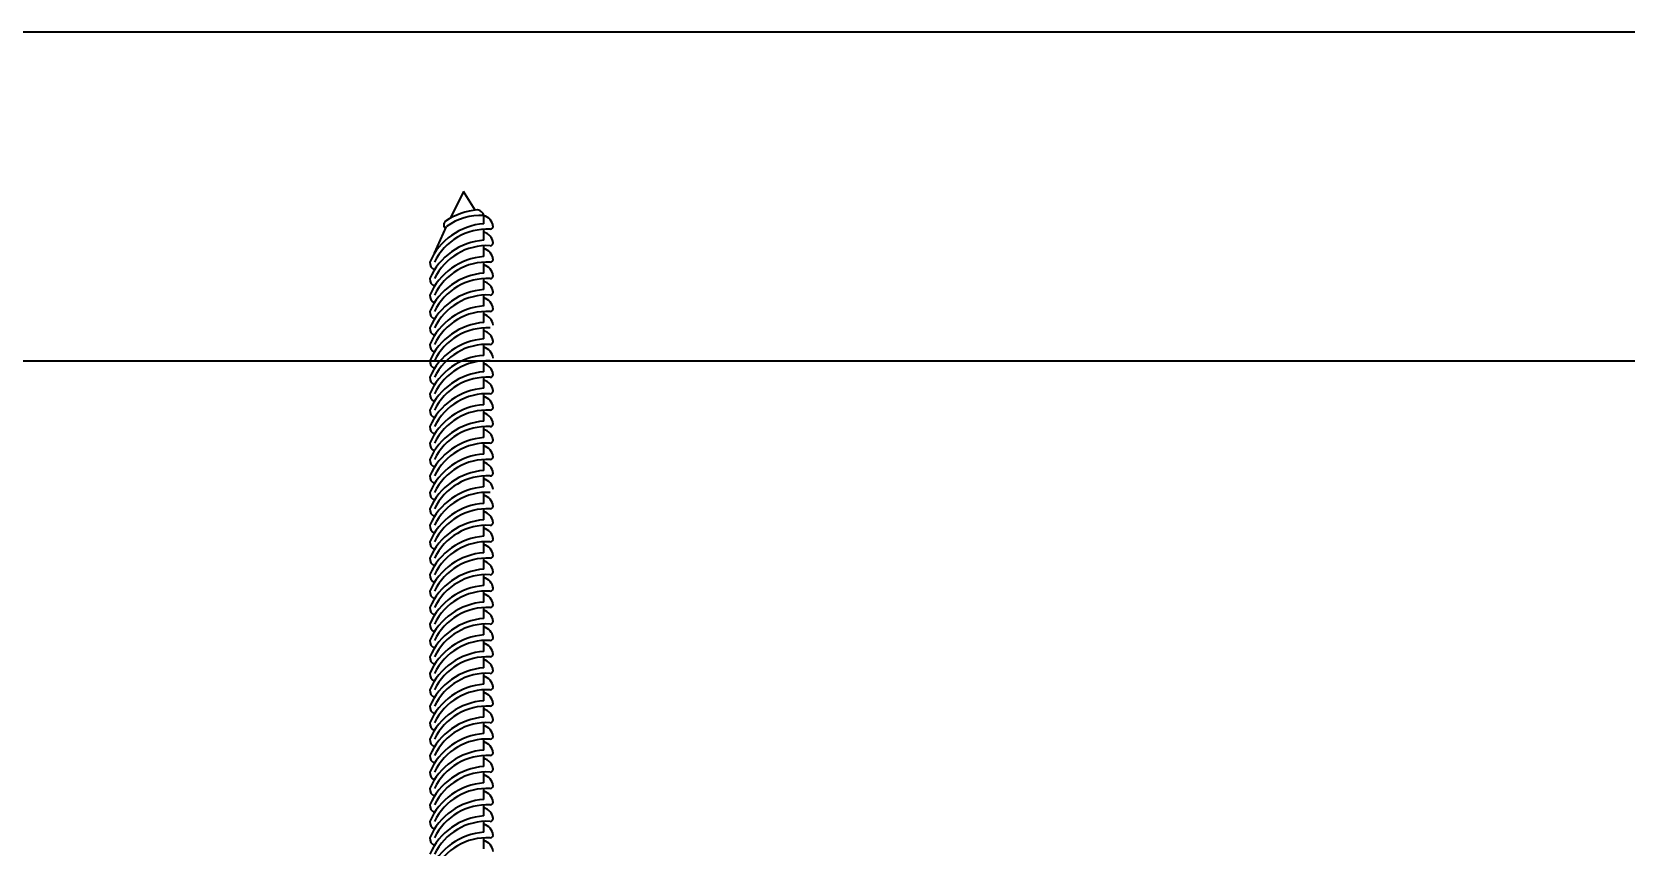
# Model space of a CAD drawing. Header units: millimetres. Extents: x 479 to 7862, y 682 to 3104.
# Drawn here: x 4723.9 to 4820.9, y 1361.9 to 1411.5 of the extents above; entities that cross this region are included whole.
import ezdxf

# ---------------------------------------------------------------- set-up
doc = ezdxf.new("R2010")
doc.units = ezdxf.units.MM
doc.layers.add('IF-DETL', color=4, linetype='Continuous', lineweight=35)
doc.layers.add('IF-FURN', color=7, linetype='Continuous', lineweight=35)

msp = doc.modelspace()

# ---------------------------------------------------------------- linework, layer by layer
at = {"layer": 'IF-DETL'}
for p, q in [((4750.173, 1401.801), (4749.357, 1400.162)), ((4750.882, 1400.665), (4750.173, 1401.801)), ((4751.409, 1399.838), (4751.408, 1400.343)), ((4748.409, 1398.042), (4749.139, 1399.675)), ((4751.409, 1398.838), (4751.409, 1399.503)), ((4751.409, 1397.838), (4751.409, 1398.503)), ((4751.409, 1396.838), (4751.409, 1397.503)), ((4751.409, 1396.838), (4751.409, 1397.338)), ((4751.409, 1395.838), (4751.409, 1396.503)), ((4751.409, 1394.838), (4751.409, 1395.503)), ((4751.409, 1393.838), (4751.409, 1394.503)), ((4751.409, 1392.838), (4751.409, 1393.503)), ((4751.409, 1392.838), (4751.409, 1393.338)), ((4751.409, 1391.838), (4751.409, 1392.503)), ((4751.409, 1390.838), (4751.409, 1391.503)), ((4751.409, 1390.838), (4751.409, 1391.338)), ((4751.409, 1389.838), (4751.409, 1390.503)), ((4751.409, 1388.838), (4751.409, 1389.503)), ((4751.409, 1388.838), (4751.409, 1389.338)), ((4751.409, 1387.838), (4751.409, 1388.503)), ((4751.409, 1386.838), (4751.409, 1387.503)), ((4751.409, 1386.838), (4751.409, 1387.338)), ((4751.409, 1385.838), (4751.409, 1386.503)), ((4751.409, 1384.838), (4751.409, 1385.503)), ((4751.409, 1384.838), (4751.409, 1385.503)), ((4751.409, 1384.838), (4751.409, 1385.338)), ((4751.409, 1383.838), (4751.409, 1384.503)), ((4751.409, 1382.838), (4751.409, 1383.503)), ((4751.409, 1382.838), (4751.409, 1383.338)), ((4751.409, 1381.838), (4751.409, 1382.503)), ((4751.409, 1380.838), (4751.409, 1381.503)), ((4751.409, 1380.838), (4751.409, 1381.338)), ((4751.409, 1379.838), (4751.409, 1380.503)), ((4751.409, 1378.838), (4751.409, 1379.503)), ((4751.409, 1378.838), (4751.409, 1379.338)), ((4751.409, 1377.838), (4751.409, 1378.503)), ((4751.409, 1376.838), (4751.409, 1377.503)), ((4751.409, 1376.838), (4751.409, 1377.338)), ((4751.409, 1375.838), (4751.409, 1376.503)), ((4751.409, 1374.838), (4751.409, 1375.503)), ((4751.409, 1374.838), (4751.409, 1375.338)), ((4751.409, 1373.838), (4751.409, 1374.503)), ((4751.409, 1372.838), (4751.409, 1373.503)), ((4751.409, 1372.838), (4751.409, 1373.338)), ((4751.409, 1371.838), (4751.409, 1372.503)), ((4751.409, 1370.838), (4751.409, 1371.503)), ((4751.409, 1370.838), (4751.409, 1371.338)), ((4751.409, 1369.838), (4751.409, 1370.503)), ((4751.409, 1368.838), (4751.409, 1369.503)), ((4751.409, 1368.838), (4751.409, 1369.338)), ((4751.409, 1367.838), (4751.409, 1368.503)), ((4751.409, 1366.838), (4751.409, 1367.503)), ((4751.409, 1366.838), (4751.409, 1367.338)), ((4751.409, 1365.838), (4751.409, 1366.503)), ((4751.409, 1364.838), (4751.409, 1365.503)), ((4751.409, 1364.838), (4751.409, 1365.338)), ((4751.409, 1363.838), (4751.409, 1364.503)), ((4751.409, 1362.838), (4751.409, 1363.503)), ((4751.409, 1362.838), (4751.409, 1363.338)), ((4751.409, 1361.838), (4751.409, 1362.503))]:
    msp.add_line(p, q, dxfattribs=at)
for centre, radius, start, end in [((4751.682, 1395.978), 3.87, 94.04616, 156.78621), ((4749.252, 1399.765), 0.283, 127.75666, 232.24334), ((4751.297, 1396.818), 3.87, 94.04616, 124.97285), ((4751.219, 1396.801), 3.547, 86.85393, 125.89559), ((4750.991, 1400.252), 0.427, 11.56694, 85.49572), ((4751.17, 1399.559), 0.814, 8.12369, 72.92609), ((4751.804, 1399.674), 0.171, 267.89115, 20.55138), ((4751.682, 1394.978), 3.87, 94.04616, 156.78621), ((4751.603, 1395.961), 3.547, 86.85393, 154.23406), ((4751.17, 1398.559), 0.814, 8.12369, 72.92609), ((4751.682, 1393.978), 3.87, 94.04616, 156.78621), ((4751.603, 1394.961), 3.547, 86.85393, 154.23406), ((4751.17, 1397.559), 0.814, 8.12369, 72.92609), ((4751.804, 1398.674), 0.171, 267.89115, 20.55138), ((4748.57, 1397.459), 0.446, 174.28486, 248.8715), ((4751.682, 1392.978), 3.87, 94.04616, 156.78621), ((4751.603, 1393.961), 3.547, 86.85393, 154.23406), ((4751.17, 1396.559), 0.814, 8.12369, 72.92609), ((4751.804, 1397.674), 0.171, 267.89115, 20.55138), ((4748.57, 1396.459), 0.446, 174.28486, 248.8715), ((4751.682, 1391.978), 3.87, 94.04616, 156.78621), ((4751.603, 1392.961), 3.547, 86.85393, 154.23406), ((4751.17, 1395.559), 0.814, 8.12369, 72.92609), ((4751.804, 1396.674), 0.171, 267.89115, 20.55138), ((4748.57, 1395.459), 0.446, 174.28486, 248.8715), ((4751.603, 1391.961), 3.547, 86.85393, 154.23406), ((4751.17, 1394.559), 0.814, 8.12369, 72.92609), ((4751.804, 1395.674), 0.171, 267.89115, 20.55138), ((4748.57, 1394.459), 0.446, 174.28486, 248.8715), ((4751.682, 1390.978), 3.87, 94.04616, 156.78621), ((4751.603, 1390.961), 3.547, 86.85393, 154.23406), ((4751.17, 1393.559), 0.814, 8.12369, 72.92609), ((4751.804, 1394.674), 0.171, 267.89115, 20.55138), ((4748.57, 1393.459), 0.446, 174.28486, 248.8715), ((4751.682, 1389.978), 3.87, 94.04616, 156.78621), ((4751.603, 1389.961), 3.547, 86.85393, 154.23406), ((4751.17, 1392.559), 0.814, 8.12369, 72.92609), ((4748.57, 1392.459), 0.446, 174.28486, 248.8715), ((4751.682, 1388.978), 3.87, 94.04616, 156.78621), ((4751.682, 1388.978), 3.87, 94.04616, 156.78621), ((4751.682, 1388.978), 3.87, 94.04616, 156.78621), ((4751.682, 1388.978), 3.87, 94.04616, 156.78621), ((4751.682, 1388.978), 3.87, 94.04616, 156.78621), ((4751.603, 1388.961), 3.547, 86.85393, 154.23406), ((4751.603, 1388.961), 3.547, 86.85393, 154.23406), ((4751.603, 1388.961), 3.547, 86.85393, 154.23406), ((4751.603, 1388.961), 3.547, 86.85393, 154.23406), ((4751.17, 1391.559), 0.814, 8.12369, 72.92609), ((4751.804, 1392.674), 0.171, 267.89115, 20.55138), ((4748.57, 1391.459), 0.446, 174.28486, 248.8715), ((4748.57, 1391.459), 0.446, 174.28486, 248.8715), ((4751.682, 1387.978), 3.87, 94.04616, 156.78621), ((4751.682, 1387.978), 3.87, 94.04616, 156.78621), ((4751.682, 1387.978), 3.87, 94.04616, 156.78621), ((4751.603, 1387.961), 3.547, 86.85393, 154.23406), ((4751.603, 1387.961), 3.547, 86.85393, 154.23406), ((4751.17, 1390.559), 0.814, 8.12369, 72.92609), ((4748.57, 1390.459), 0.446, 174.28486, 248.8715), ((4748.57, 1390.459), 0.446, 174.28486, 248.8715), ((4748.57, 1390.459), 0.446, 174.28486, 248.8715), ((4751.682, 1386.978), 3.87, 94.04616, 156.78621), ((4751.682, 1386.978), 3.87, 94.04616, 156.78621), ((4751.682, 1386.978), 3.87, 94.04616, 156.78621), ((4751.682, 1386.978), 3.87, 94.04616, 156.78621), ((4751.603, 1386.961), 3.547, 86.85393, 154.23406), ((4751.603, 1386.961), 3.547, 86.85393, 154.23406), ((4751.603, 1386.961), 3.547, 86.85393, 154.23406), ((4751.17, 1389.559), 0.814, 8.12369, 72.92609), ((4751.804, 1390.674), 0.171, 267.89115, 20.55138), ((4748.57, 1389.459), 0.446, 174.28486, 248.8715), ((4751.682, 1385.978), 3.87, 94.04616, 156.78621), ((4751.682, 1385.978), 3.87, 94.04616, 156.78621), ((4751.682, 1385.978), 3.87, 94.04616, 156.78621), ((4751.682, 1385.978), 3.87, 94.04616, 156.78621), ((4751.682, 1385.978), 3.87, 94.04616, 156.78621), ((4751.682, 1385.978), 3.87, 94.04616, 156.78621), ((4751.603, 1385.961), 3.547, 86.85393, 154.23406), ((4751.603, 1385.961), 3.547, 86.85393, 154.23406), ((4751.603, 1385.961), 3.547, 86.85393, 154.23406), ((4751.603, 1385.961), 3.547, 86.85393, 154.23406), ((4751.17, 1388.559), 0.814, 8.12369, 72.92609), ((4751.804, 1389.674), 0.171, 267.89115, 20.55138), ((4748.57, 1388.459), 0.446, 174.28486, 248.8715), ((4748.57, 1388.459), 0.446, 174.28486, 248.8715), ((4748.57, 1388.459), 0.446, 174.28486, 248.8715), ((4751.682, 1384.978), 3.87, 94.04616, 156.78621), ((4751.682, 1384.978), 3.87, 94.04616, 156.78621), ((4751.682, 1384.978), 3.87, 94.04616, 156.78621), ((4751.682, 1384.978), 3.87, 94.04616, 156.78621), ((4751.682, 1384.978), 3.87, 94.04616, 156.78621), ((4751.682, 1384.978), 3.87, 94.04616, 156.78621), ((4751.682, 1384.978), 3.87, 94.04616, 156.78621), ((4751.682, 1384.978), 3.87, 94.04616, 156.78621), ((4751.682, 1384.978), 3.87, 94.04616, 156.78621), ((4751.682, 1384.978), 3.87, 94.04616, 156.78621), ((4751.682, 1384.978), 3.87, 94.04616, 156.78621), ((4751.603, 1384.961), 3.547, 86.85393, 154.23406), ((4751.603, 1384.961), 3.547, 86.85393, 154.23406), ((4751.603, 1384.961), 3.547, 86.85393, 154.23406), ((4751.603, 1384.961), 3.547, 86.85393, 154.23406), ((4751.603, 1384.961), 3.547, 86.85393, 154.23406), ((4751.603, 1384.961), 3.547, 86.85393, 154.23406), ((4751.603, 1384.961), 3.547, 86.85393, 154.23406), ((4751.603, 1384.961), 3.547, 86.85393, 154.23406), ((4751.17, 1387.559), 0.814, 8.12369, 72.92609), ((4751.804, 1388.674), 0.171, 267.89115, 20.55138), ((4748.57, 1387.459), 0.446, 174.28486, 248.8715), ((4748.57, 1387.459), 0.446, 174.28486, 248.8715), ((4748.57, 1387.459), 0.446, 174.28486, 248.8715), ((4748.57, 1387.459), 0.446, 174.28486, 248.8715), ((4751.682, 1383.978), 3.87, 94.04616, 156.78621), ((4751.682, 1383.978), 3.87, 94.04616, 156.78621), ((4751.682, 1383.978), 3.87, 94.04616, 156.78621), ((4751.682, 1383.978), 3.87, 94.04616, 156.78621), ((4751.682, 1383.978), 3.87, 94.04616, 156.78621), ((4751.603, 1383.961), 3.547, 86.85393, 154.23406), ((4751.603, 1383.961), 3.547, 86.85393, 154.23406), ((4751.603, 1383.961), 3.547, 86.85393, 154.23406), ((4751.603, 1383.961), 3.547, 86.85393, 154.23406), ((4751.17, 1386.559), 0.814, 8.12369, 72.92609), ((4751.804, 1387.674), 0.171, 267.89115, 20.55138), ((4748.57, 1386.459), 0.446, 174.28486, 248.8715), ((4748.57, 1386.459), 0.446, 174.28486, 248.8715), ((4748.57, 1386.459), 0.446, 174.28486, 248.8715), ((4748.57, 1386.459), 0.446, 174.28486, 248.8715), ((4748.57, 1386.459), 0.446, 174.28486, 248.8715), ((4751.682, 1382.978), 3.87, 94.04616, 156.78621), ((4751.682, 1382.978), 3.87, 94.04616, 156.78621), ((4751.682, 1382.978), 3.87, 94.04616, 156.78621), ((4751.682, 1382.978), 3.87, 94.04616, 156.78621), ((4751.682, 1382.978), 3.87, 94.04616, 156.78621), ((4751.682, 1382.978), 3.87, 94.04616, 156.78621), ((4751.682, 1382.978), 3.87, 94.04616, 156.78621), ((4751.682, 1382.978), 3.87, 94.04616, 156.78621), ((4751.603, 1382.961), 3.547, 86.85393, 154.23406), ((4751.603, 1382.961), 3.547, 86.85393, 154.23406), ((4751.603, 1382.961), 3.547, 86.85393, 154.23406), ((4751.603, 1382.961), 3.547, 86.85393, 154.23406), ((4751.603, 1382.961), 3.547, 86.85393, 154.23406), ((4751.17, 1385.559), 0.814, 8.12369, 72.92609), ((4751.804, 1386.674), 0.171, 267.89115, 20.55138), ((4748.57, 1385.459), 0.446, 174.28486, 248.8715), ((4748.57, 1385.459), 0.446, 174.28486, 248.8715), ((4748.57, 1385.459), 0.446, 174.28486, 248.8715), ((4751.682, 1381.978), 3.87, 94.04616, 156.78621), ((4751.682, 1381.978), 3.87, 94.04616, 156.78621), ((4751.682, 1381.978), 3.87, 94.04616, 156.78621), ((4751.682, 1381.978), 3.87, 94.04616, 156.78621), ((4751.682, 1381.978), 3.87, 94.04616, 156.78621), ((4751.682, 1381.978), 3.87, 94.04616, 156.78621), ((4751.682, 1381.978), 3.87, 94.04616, 156.78621), ((4751.682, 1381.978), 3.87, 94.04616, 156.78621), ((4751.682, 1381.978), 3.87, 94.04616, 156.78621), ((4751.682, 1381.978), 3.87, 94.04616, 156.78621), ((4751.603, 1381.961), 3.547, 86.85393, 154.23406), ((4751.603, 1381.961), 3.547, 86.85393, 154.23406), ((4751.603, 1381.961), 3.547, 86.85393, 154.23406), ((4751.603, 1381.961), 3.547, 86.85393, 154.23406), ((4751.603, 1381.961), 3.547, 86.85393, 154.23406), ((4751.603, 1381.961), 3.547, 86.85393, 154.23406), ((4751.603, 1381.961), 3.547, 86.85393, 154.23406), ((4751.603, 1381.961), 3.547, 86.85393, 154.23406), ((4751.17, 1384.559), 0.814, 8.12369, 72.92609), ((4751.17, 1384.559), 0.814, 8.12369, 72.92609), ((4751.804, 1385.674), 0.171, 267.89115, 20.55138), ((4748.57, 1384.459), 0.446, 174.28486, 248.8715), ((4748.57, 1384.459), 0.446, 174.28486, 248.8715), ((4748.57, 1384.459), 0.446, 174.28486, 248.8715), ((4748.57, 1384.459), 0.446, 174.28486, 248.8715), ((4748.57, 1384.459), 0.446, 174.28486, 248.8715), ((4751.682, 1380.978), 3.87, 94.04616, 156.78621), ((4751.682, 1380.978), 3.87, 94.04616, 156.78621), ((4751.682, 1380.978), 3.87, 94.04616, 156.78621), ((4751.682, 1380.978), 3.87, 94.04616, 156.78621), ((4751.682, 1380.978), 3.87, 94.04616, 156.78621), ((4751.682, 1380.978), 3.87, 94.04616, 156.78621), ((4751.682, 1380.978), 3.87, 94.04616, 156.78621), ((4751.682, 1380.978), 3.87, 94.04616, 156.78621), ((4751.682, 1380.978), 3.87, 94.04616, 156.78621), ((4751.682, 1380.978), 3.87, 94.04616, 156.78621), ((4751.682, 1380.978), 3.87, 94.04616, 156.78621), ((4751.682, 1380.978), 3.87, 94.04616, 156.78621), ((4751.682, 1380.978), 3.87, 94.04616, 156.78621), ((4751.682, 1380.978), 3.87, 94.04616, 156.78621), ((4751.682, 1380.978), 3.87, 94.04616, 156.78621), ((4751.682, 1380.978), 3.87, 94.04616, 156.78621), ((4751.603, 1380.961), 3.547, 86.85393, 154.23406), ((4751.603, 1380.961), 3.547, 86.85393, 154.23406), ((4751.603, 1380.961), 3.547, 86.85393, 154.23406), ((4751.603, 1380.961), 3.547, 86.85393, 154.23406), ((4751.603, 1380.961), 3.547, 86.85393, 154.23406), ((4751.603, 1380.961), 3.547, 86.85393, 154.23406), ((4751.603, 1380.961), 3.547, 86.85393, 154.23406), ((4751.603, 1380.961), 3.547, 86.85393, 154.23406), ((4751.603, 1380.961), 3.547, 86.85393, 154.23406), ((4751.603, 1380.961), 3.547, 86.85393, 154.23406), ((4751.603, 1380.961), 3.547, 86.85393, 154.23406), ((4751.17, 1383.559), 0.814, 8.12369, 72.92609), ((4751.804, 1384.674), 0.171, 267.89115, 20.55138), ((4751.804, 1384.674), 0.171, 267.89115, 20.55138), ((4748.57, 1383.459), 0.446, 174.28486, 248.8715), ((4748.57, 1383.459), 0.446, 174.28486, 248.8715), ((4748.57, 1383.459), 0.446, 174.28486, 248.8715), ((4748.57, 1383.459), 0.446, 174.28486, 248.8715), ((4748.57, 1383.459), 0.446, 174.28486, 248.8715), ((4748.57, 1383.459), 0.446, 174.28486, 248.8715), ((4751.682, 1379.978), 3.87, 94.04616, 156.78621), ((4751.682, 1379.978), 3.87, 94.04616, 156.78621), ((4751.682, 1379.978), 3.87, 94.04616, 156.78621), ((4751.682, 1379.978), 3.87, 94.04616, 156.78621), ((4751.682, 1379.978), 3.87, 94.04616, 156.78621), ((4751.603, 1379.961), 3.547, 86.85393, 154.23406), ((4751.603, 1379.961), 3.547, 86.85393, 154.23406), ((4751.603, 1379.961), 3.547, 86.85393, 154.23406), ((4751.603, 1379.961), 3.547, 86.85393, 154.23406), ((4751.603, 1379.961), 3.547, 86.85393, 154.23406), ((4751.17, 1382.559), 0.814, 8.12369, 72.92609), ((4748.57, 1382.459), 0.446, 174.28486, 248.8715), ((4748.57, 1382.459), 0.446, 174.28486, 248.8715), ((4748.57, 1382.459), 0.446, 174.28486, 248.8715), ((4748.57, 1382.459), 0.446, 174.28486, 248.8715), ((4748.57, 1382.459), 0.446, 174.28486, 248.8715), ((4748.57, 1382.459), 0.446, 174.28486, 248.8715), ((4748.57, 1382.459), 0.446, 174.28486, 248.8715), ((4751.682, 1378.978), 3.87, 94.04616, 156.78621), ((4751.682, 1378.978), 3.87, 94.04616, 156.78621), ((4751.682, 1378.978), 3.87, 94.04616, 156.78621), ((4751.682, 1378.978), 3.87, 94.04616, 156.78621), ((4751.682, 1378.978), 3.87, 94.04616, 156.78621), ((4751.682, 1378.978), 3.87, 94.04616, 156.78621), ((4751.682, 1378.978), 3.87, 94.04616, 156.78621), ((4751.682, 1378.978), 3.87, 94.04616, 156.78621), ((4751.682, 1378.978), 3.87, 94.04616, 156.78621), ((4751.682, 1378.978), 3.87, 94.04616, 156.78621), ((4751.682, 1378.978), 3.87, 94.04616, 156.78621), ((4751.603, 1378.961), 3.547, 86.85393, 154.23406), ((4751.603, 1378.961), 3.547, 86.85393, 154.23406), ((4751.603, 1378.961), 3.547, 86.85393, 154.23406), ((4751.603, 1378.961), 3.547, 86.85393, 154.23406), ((4751.603, 1378.961), 3.547, 86.85393, 154.23406), ((4751.603, 1378.961), 3.547, 86.85393, 154.23406), ((4751.603, 1378.961), 3.547, 86.85393, 154.23406), ((4751.17, 1381.559), 0.814, 8.12369, 72.92609), ((4751.804, 1382.674), 0.171, 267.89115, 20.55138), ((4748.57, 1381.459), 0.446, 174.28486, 248.8715), ((4748.57, 1381.459), 0.446, 174.28486, 248.8715), ((4748.57, 1381.459), 0.446, 174.28486, 248.8715), ((4748.57, 1381.459), 0.446, 174.28486, 248.8715), ((4751.682, 1377.978), 3.87, 94.04616, 156.78621), ((4751.682, 1377.978), 3.87, 94.04616, 156.78621), ((4751.682, 1377.978), 3.87, 94.04616, 156.78621), ((4751.682, 1377.978), 3.87, 94.04616, 156.78621), ((4751.682, 1377.978), 3.87, 94.04616, 156.78621), ((4751.682, 1377.978), 3.87, 94.04616, 156.78621), ((4751.682, 1377.978), 3.87, 94.04616, 156.78621), ((4751.682, 1377.978), 3.87, 94.04616, 156.78621), ((4751.682, 1377.978), 3.87, 94.04616, 156.78621), ((4751.682, 1377.978), 3.87, 94.04616, 156.78621), ((4751.682, 1377.978), 3.87, 94.04616, 156.78621), ((4751.682, 1377.978), 3.87, 94.04616, 156.78621), ((4751.603, 1377.961), 3.547, 86.85393, 154.23406), ((4751.603, 1377.961), 3.547, 86.85393, 154.23406), ((4751.603, 1377.961), 3.547, 86.85393, 154.23406), ((4751.603, 1377.961), 3.547, 86.85393, 154.23406), ((4751.603, 1377.961), 3.547, 86.85393, 154.23406), ((4751.603, 1377.961), 3.547, 86.85393, 154.23406), ((4751.603, 1377.961), 3.547, 86.85393, 154.23406), ((4751.17, 1380.559), 0.814, 8.12369, 72.92609), ((4751.804, 1381.674), 0.171, 267.89115, 20.55138), ((4748.57, 1380.459), 0.446, 174.28486, 248.8715), ((4748.57, 1380.459), 0.446, 174.28486, 248.8715), ((4748.57, 1380.459), 0.446, 174.28486, 248.8715), ((4748.57, 1380.459), 0.446, 174.28486, 248.8715), ((4748.57, 1380.459), 0.446, 174.28486, 248.8715), ((4748.57, 1380.459), 0.446, 174.28486, 248.8715), ((4751.682, 1376.978), 3.87, 94.04616, 156.78621), ((4751.682, 1376.978), 3.87, 94.04616, 156.78621), ((4751.682, 1376.978), 3.87, 94.04616, 156.78621), ((4751.682, 1376.978), 3.87, 94.04616, 156.78621), ((4751.682, 1376.978), 3.87, 94.04616, 156.78621), ((4751.682, 1376.978), 3.87, 94.04616, 156.78621), ((4751.682, 1376.978), 3.87, 94.04616, 156.78621), ((4751.682, 1376.978), 3.87, 94.04616, 156.78621), ((4751.682, 1376.978), 3.87, 94.04616, 156.78621), ((4751.682, 1376.978), 3.87, 94.04616, 156.78621), ((4751.682, 1376.978), 3.87, 94.04616, 156.78621), ((4751.603, 1376.961), 3.547, 86.85393, 154.23406), ((4751.603, 1376.961), 3.547, 86.85393, 154.23406), ((4751.603, 1376.961), 3.547, 86.85393, 154.23406), ((4751.603, 1376.961), 3.547, 86.85393, 154.23406), ((4751.603, 1376.961), 3.547, 86.85393, 154.23406), ((4751.603, 1376.961), 3.547, 86.85393, 154.23406), ((4751.603, 1376.961), 3.547, 86.85393, 154.23406), ((4751.603, 1376.961), 3.547, 86.85393, 154.23406), ((4751.17, 1379.559), 0.814, 8.12369, 72.92609), ((4751.804, 1380.674), 0.171, 267.89115, 20.55138), ((4748.57, 1379.459), 0.446, 174.28486, 248.8715), ((4748.57, 1379.459), 0.446, 174.28486, 248.8715), ((4748.57, 1379.459), 0.446, 174.28486, 248.8715), ((4748.57, 1379.459), 0.446, 174.28486, 248.8715), ((4751.682, 1375.978), 3.87, 94.04616, 156.78621), ((4751.682, 1375.978), 3.87, 94.04616, 156.78621), ((4751.682, 1375.978), 3.87, 94.04616, 156.78621), ((4751.682, 1375.978), 3.87, 94.04616, 156.78621), ((4751.682, 1375.978), 3.87, 94.04616, 156.78621), ((4751.603, 1375.961), 3.547, 86.85393, 154.23406), ((4751.603, 1375.961), 3.547, 86.85393, 154.23406), ((4751.603, 1375.961), 3.547, 86.85393, 154.23406), ((4751.603, 1375.961), 3.547, 86.85393, 154.23406), ((4751.804, 1379.674), 0.171, 267.89115, 20.55138), ((4748.57, 1378.459), 0.446, 174.28486, 248.8715), ((4748.57, 1378.459), 0.446, 174.28486, 248.8715), ((4748.57, 1378.459), 0.446, 174.28486, 248.8715), ((4748.57, 1378.459), 0.446, 174.28486, 248.8715), ((4748.57, 1378.459), 0.446, 174.28486, 248.8715), ((4751.682, 1374.978), 3.87, 94.04616, 156.78621), ((4751.682, 1374.978), 3.87, 94.04616, 156.78621), ((4751.682, 1374.978), 3.87, 94.04616, 156.78621), ((4751.682, 1374.978), 3.87, 94.04616, 156.78621), ((4751.682, 1374.978), 3.87, 94.04616, 156.78621), ((4751.682, 1374.978), 3.87, 94.04616, 156.78621), ((4751.682, 1374.978), 3.87, 94.04616, 156.78621), ((4751.682, 1374.978), 3.87, 94.04616, 156.78621), ((4751.682, 1374.978), 3.87, 94.04616, 156.78621), ((4751.682, 1374.978), 3.87, 94.04616, 156.78621), ((4751.682, 1374.978), 3.87, 94.04616, 156.78621), ((4751.682, 1374.978), 3.87, 94.04616, 156.78621), ((4751.603, 1374.961), 3.547, 86.85393, 154.23406), ((4751.603, 1374.961), 3.547, 86.85393, 154.23406), ((4751.603, 1374.961), 3.547, 86.85393, 154.23406), ((4751.603, 1374.961), 3.547, 86.85393, 154.23406), ((4751.603, 1374.961), 3.547, 86.85393, 154.23406), ((4751.603, 1374.961), 3.547, 86.85393, 154.23406), ((4751.603, 1374.961), 3.547, 86.85393, 154.23406), ((4751.603, 1374.961), 3.547, 86.85393, 154.23406), ((4751.17, 1378.559), 0.814, 8.12369, 72.92609), ((4751.804, 1378.674), 0.171, 267.89115, 20.55138), ((4748.57, 1377.459), 0.446, 174.28486, 248.8715), ((4748.57, 1377.459), 0.446, 174.28486, 248.8715), ((4748.57, 1377.459), 0.446, 174.28486, 248.8715), ((4748.57, 1377.459), 0.446, 174.28486, 248.8715), ((4748.57, 1377.459), 0.446, 174.28486, 248.8715), ((4751.682, 1373.978), 3.87, 94.04616, 156.78621), ((4751.682, 1373.978), 3.87, 94.04616, 156.78621), ((4751.682, 1373.978), 3.87, 94.04616, 156.78621), ((4751.682, 1373.978), 3.87, 94.04616, 156.78621), ((4751.682, 1373.978), 3.87, 94.04616, 156.78621), ((4751.682, 1373.978), 3.87, 94.04616, 156.78621), ((4751.682, 1373.978), 3.87, 94.04616, 156.78621), ((4751.682, 1373.978), 3.87, 94.04616, 156.78621), ((4751.682, 1373.978), 3.87, 94.04616, 156.78621), ((4751.603, 1373.961), 3.547, 86.85393, 154.23406), ((4751.603, 1373.961), 3.547, 86.85393, 154.23406), ((4751.603, 1373.961), 3.547, 86.85393, 154.23406), ((4751.603, 1373.961), 3.547, 86.85393, 154.23406), ((4751.603, 1373.961), 3.547, 86.85393, 154.23406), ((4751.17, 1377.559), 0.814, 8.12369, 72.92609), ((4751.804, 1377.674), 0.171, 267.89115, 20.55138), ((4748.57, 1376.459), 0.446, 174.28486, 248.8715), ((4748.57, 1376.459), 0.446, 174.28486, 248.8715), ((4748.57, 1376.459), 0.446, 174.28486, 248.8715), ((4748.57, 1376.459), 0.446, 174.28486, 248.8715), ((4748.57, 1376.459), 0.446, 174.28486, 248.8715), ((4748.57, 1376.459), 0.446, 174.28486, 248.8715), ((4751.682, 1372.978), 3.87, 94.04616, 156.78621), ((4751.682, 1372.978), 3.87, 94.04616, 156.78621), ((4751.682, 1372.978), 3.87, 94.04616, 156.78621), ((4751.682, 1372.978), 3.87, 94.04616, 156.78621), ((4751.682, 1372.978), 3.87, 94.04616, 156.78621), ((4751.682, 1372.978), 3.87, 94.04616, 156.78621), ((4751.682, 1372.978), 3.87, 94.04616, 156.78621), ((4751.682, 1372.978), 3.87, 94.04616, 156.78621), ((4751.603, 1372.961), 3.547, 86.85393, 154.23406), ((4751.603, 1372.961), 3.547, 86.85393, 154.23406), ((4751.603, 1372.961), 3.547, 86.85393, 154.23406), ((4751.603, 1372.961), 3.547, 86.85393, 154.23406), ((4751.603, 1372.961), 3.547, 86.85393, 154.23406), ((4751.603, 1372.961), 3.547, 86.85393, 154.23406), ((4751.17, 1376.559), 0.814, 8.12369, 72.92609), ((4751.804, 1376.674), 0.171, 267.89115, 20.55138), ((4748.57, 1375.459), 0.446, 174.28486, 248.8715), ((4748.57, 1375.459), 0.446, 174.28486, 248.8715), ((4748.57, 1375.459), 0.446, 174.28486, 248.8715), ((4751.682, 1371.978), 3.87, 94.04616, 156.78621), ((4751.682, 1371.978), 3.87, 94.04616, 156.78621), ((4751.682, 1371.978), 3.87, 94.04616, 156.78621), ((4751.682, 1371.978), 3.87, 94.04616, 156.78621), ((4751.682, 1371.978), 3.87, 94.04616, 156.78621), ((4751.682, 1371.978), 3.87, 94.04616, 156.78621), ((4751.682, 1371.978), 3.87, 94.04616, 156.78621), ((4751.603, 1371.961), 3.547, 86.85393, 154.23406), ((4751.603, 1371.961), 3.547, 86.85393, 154.23406), ((4751.603, 1371.961), 3.547, 86.85393, 154.23406), ((4751.603, 1371.961), 3.547, 86.85393, 154.23406), ((4751.603, 1371.961), 3.547, 86.85393, 154.23406), ((4751.17, 1375.559), 0.814, 8.12369, 72.92609), ((4751.804, 1375.674), 0.171, 267.89115, 20.55138), ((4748.57, 1374.459), 0.446, 174.28486, 248.8715), ((4748.57, 1374.459), 0.446, 174.28486, 248.8715), ((4748.57, 1374.459), 0.446, 174.28486, 248.8715), ((4748.57, 1374.459), 0.446, 174.28486, 248.8715), ((4748.57, 1374.459), 0.446, 174.28486, 248.8715), ((4751.682, 1370.978), 3.87, 94.04616, 156.78621), ((4751.682, 1370.978), 3.87, 94.04616, 156.78621), ((4751.682, 1370.978), 3.87, 94.04616, 156.78621), ((4751.682, 1370.978), 3.87, 94.04616, 156.78621), ((4751.682, 1370.978), 3.87, 94.04616, 156.78621), ((4751.682, 1370.978), 3.87, 94.04616, 156.78621), ((4751.682, 1370.978), 3.87, 94.04616, 156.78621), ((4751.682, 1370.978), 3.87, 94.04616, 156.78621), ((4751.682, 1370.978), 3.87, 94.04616, 156.78621), ((4751.682, 1370.978), 3.87, 94.04616, 156.78621), ((4751.682, 1370.978), 3.87, 94.04616, 156.78621), ((4751.682, 1370.978), 3.87, 94.04616, 156.78621), ((4751.682, 1370.978), 3.87, 94.04616, 156.78621), ((4751.682, 1370.978), 3.87, 94.04616, 156.78621), ((4751.603, 1370.961), 3.547, 86.85393, 154.23406), ((4751.603, 1370.961), 3.547, 86.85393, 154.23406), ((4751.603, 1370.961), 3.547, 86.85393, 154.23406), ((4751.603, 1370.961), 3.547, 86.85393, 154.23406), ((4751.603, 1370.961), 3.547, 86.85393, 154.23406), ((4751.603, 1370.961), 3.547, 86.85393, 154.23406), ((4751.603, 1370.961), 3.547, 86.85393, 154.23406), ((4751.603, 1370.961), 3.547, 86.85393, 154.23406), ((4751.603, 1370.961), 3.547, 86.85393, 154.23406), ((4751.603, 1370.961), 3.547, 86.85393, 154.23406), ((4751.17, 1374.559), 0.814, 8.12369, 72.92609), ((4751.804, 1374.674), 0.171, 267.89115, 20.55138), ((4751.682, 1369.978), 3.87, 94.04616, 156.78621), ((4751.682, 1369.978), 3.87, 94.04616, 156.78621), ((4751.682, 1369.978), 3.87, 94.04616, 156.78621), ((4751.682, 1369.978), 3.87, 94.04616, 156.78621), ((4751.682, 1369.978), 3.87, 94.04616, 156.78621), ((4751.682, 1369.978), 3.87, 94.04616, 156.78621), ((4751.682, 1369.978), 3.87, 94.04616, 156.78621), ((4751.17, 1373.559), 0.814, 8.12369, 72.92609), ((4751.804, 1373.674), 0.171, 267.89115, 20.55138), ((4748.57, 1373.459), 0.446, 174.28486, 248.8715), ((4748.57, 1373.459), 0.446, 174.28486, 248.8715), ((4748.57, 1373.459), 0.446, 174.28486, 248.8715), ((4748.57, 1373.459), 0.446, 174.28486, 248.8715), ((4748.57, 1373.459), 0.446, 174.28486, 248.8715), ((4748.57, 1373.459), 0.446, 174.28486, 248.8715), ((4751.682, 1368.978), 3.87, 94.04616, 156.78621), ((4751.682, 1368.978), 3.87, 94.04616, 156.78621), ((4751.682, 1368.978), 3.87, 94.04616, 156.78621), ((4751.682, 1368.978), 3.87, 94.04616, 156.78621), ((4751.682, 1368.978), 3.87, 94.04616, 156.78621), ((4751.682, 1368.978), 3.87, 94.04616, 156.78621), ((4751.682, 1368.978), 3.87, 94.04616, 156.78621), ((4751.682, 1368.978), 3.87, 94.04616, 156.78621), ((4751.603, 1369.961), 3.547, 86.85393, 154.23406), ((4751.603, 1369.961), 3.547, 86.85393, 154.23406), ((4751.603, 1369.961), 3.547, 86.85393, 154.23406), ((4751.603, 1369.961), 3.547, 86.85393, 154.23406), ((4751.17, 1372.559), 0.814, 8.12369, 72.92609), ((4751.804, 1372.674), 0.171, 267.89115, 20.55138), ((4748.57, 1372.459), 0.446, 174.28486, 248.8715), ((4748.57, 1372.459), 0.446, 174.28486, 248.8715), ((4748.57, 1372.459), 0.446, 174.28486, 248.8715), ((4748.57, 1372.459), 0.446, 174.28486, 248.8715), ((4748.57, 1372.459), 0.446, 174.28486, 248.8715), ((4748.57, 1372.459), 0.446, 174.28486, 248.8715), ((4751.682, 1367.978), 3.87, 94.04616, 156.78621), ((4751.682, 1367.978), 3.87, 94.04616, 156.78621), ((4751.682, 1367.978), 3.87, 94.04616, 156.78621), ((4751.682, 1367.978), 3.87, 94.04616, 156.78621), ((4751.682, 1367.978), 3.87, 94.04616, 156.78621), ((4751.682, 1367.978), 3.87, 94.04616, 156.78621), ((4751.682, 1367.978), 3.87, 94.04616, 156.78621), ((4751.682, 1367.978), 3.87, 94.04616, 156.78621), ((4751.682, 1367.978), 3.87, 94.04616, 156.78621), ((4751.682, 1367.978), 3.87, 94.04616, 156.78621), ((4751.603, 1368.961), 3.547, 86.85393, 154.23406), ((4751.603, 1368.961), 3.547, 86.85393, 154.23406), ((4751.603, 1368.961), 3.547, 86.85393, 154.23406), ((4751.603, 1368.961), 3.547, 86.85393, 154.23406), ((4751.603, 1368.961), 3.547, 86.85393, 154.23406), ((4751.17, 1371.559), 0.814, 8.12369, 72.92609), ((4751.804, 1371.674), 0.171, 267.89115, 20.55138), ((4748.57, 1371.459), 0.446, 174.28486, 248.8715), ((4748.57, 1371.459), 0.446, 174.28486, 248.8715), ((4751.682, 1366.978), 3.87, 94.04616, 156.78621), ((4751.682, 1366.978), 3.87, 94.04616, 156.78621), ((4751.682, 1366.978), 3.87, 94.04616, 156.78621), ((4751.682, 1366.978), 3.87, 94.04616, 156.78621), ((4751.682, 1366.978), 3.87, 94.04616, 156.78621), ((4751.682, 1366.978), 3.87, 94.04616, 156.78621), ((4751.682, 1366.978), 3.87, 94.04616, 156.78621), ((4751.682, 1366.978), 3.87, 94.04616, 156.78621), ((4751.682, 1366.978), 3.87, 94.04616, 156.78621), ((4751.682, 1366.978), 3.87, 94.04616, 156.78621), ((4751.682, 1366.978), 3.87, 94.04616, 156.78621), ((4751.603, 1367.961), 3.547, 86.85393, 154.23406), ((4751.603, 1367.961), 3.547, 86.85393, 154.23406), ((4751.603, 1367.961), 3.547, 86.85393, 154.23406), ((4751.603, 1367.961), 3.547, 86.85393, 154.23406), ((4751.603, 1367.961), 3.547, 86.85393, 154.23406), ((4751.603, 1367.961), 3.547, 86.85393, 154.23406), ((4751.603, 1367.961), 3.547, 86.85393, 154.23406), ((4751.17, 1370.559), 0.814, 8.12369, 72.92609), ((4751.804, 1370.674), 0.171, 267.89115, 20.55138), ((4748.57, 1370.459), 0.446, 174.28486, 248.8715), ((4748.57, 1370.459), 0.446, 174.28486, 248.8715), ((4748.57, 1370.459), 0.446, 174.28486, 248.8715), ((4748.57, 1370.459), 0.446, 174.28486, 248.8715), ((4748.57, 1370.459), 0.446, 174.28486, 248.8715), ((4751.682, 1365.978), 3.87, 94.04616, 156.78621), ((4751.682, 1365.978), 3.87, 94.04616, 156.78621), ((4751.682, 1365.978), 3.87, 94.04616, 156.78621), ((4751.682, 1365.978), 3.87, 94.04616, 156.78621), ((4751.682, 1365.978), 3.87, 94.04616, 156.78621), ((4751.603, 1366.961), 3.547, 86.85393, 154.23406), ((4751.603, 1366.961), 3.547, 86.85393, 154.23406), ((4751.603, 1366.961), 3.547, 86.85393, 154.23406), ((4751.603, 1366.961), 3.547, 86.85393, 154.23406), ((4751.603, 1366.961), 3.547, 86.85393, 154.23406), ((4751.603, 1366.961), 3.547, 86.85393, 154.23406), ((4751.603, 1366.961), 3.547, 86.85393, 154.23406), ((4751.603, 1366.961), 3.547, 86.85393, 154.23406), ((4751.17, 1369.559), 0.814, 8.12369, 72.92609), ((4751.804, 1369.674), 0.171, 267.89115, 20.55138), ((4748.57, 1369.459), 0.446, 174.28486, 248.8715), ((4748.57, 1369.459), 0.446, 174.28486, 248.8715), ((4748.57, 1369.459), 0.446, 174.28486, 248.8715), ((4748.57, 1369.459), 0.446, 174.28486, 248.8715), ((4751.682, 1364.978), 3.87, 94.04616, 156.78621), ((4751.682, 1364.978), 3.87, 94.04616, 156.78621), ((4751.682, 1364.978), 3.87, 94.04616, 156.78621), ((4751.682, 1364.978), 3.87, 94.04616, 156.78621), ((4751.682, 1364.978), 3.87, 94.04616, 156.78621), ((4751.682, 1364.978), 3.87, 94.04616, 156.78621), ((4751.682, 1364.978), 3.87, 94.04616, 156.78621), ((4751.682, 1364.978), 3.87, 94.04616, 156.78621), ((4751.682, 1364.978), 3.87, 94.04616, 156.78621), ((4751.682, 1364.978), 3.87, 94.04616, 156.78621), ((4751.682, 1364.978), 3.87, 94.04616, 156.78621), ((4751.682, 1364.978), 3.87, 94.04616, 156.78621), ((4751.603, 1365.961), 3.547, 86.85393, 154.23406), ((4751.603, 1365.961), 3.547, 86.85393, 154.23406), ((4751.603, 1365.961), 3.547, 86.85393, 154.23406), ((4751.603, 1365.961), 3.547, 86.85393, 154.23406), ((4751.17, 1368.559), 0.814, 8.12369, 72.92609), ((4751.804, 1368.674), 0.171, 267.89115, 20.55138), ((4748.57, 1368.459), 0.446, 174.28486, 248.8715), ((4748.57, 1368.459), 0.446, 174.28486, 248.8715), ((4748.57, 1368.459), 0.446, 174.28486, 248.8715), ((4748.57, 1368.459), 0.446, 174.28486, 248.8715), ((4748.57, 1368.459), 0.446, 174.28486, 248.8715), ((4751.682, 1363.978), 3.87, 94.04616, 156.78621), ((4751.682, 1363.978), 3.87, 94.04616, 156.78621), ((4751.682, 1363.978), 3.87, 94.04616, 156.78621), ((4751.682, 1363.978), 3.87, 94.04616, 156.78621), ((4751.682, 1363.978), 3.87, 94.04616, 156.78621), ((4751.682, 1363.978), 3.87, 94.04616, 156.78621), ((4751.682, 1363.978), 3.87, 94.04616, 156.78621), ((4751.682, 1363.978), 3.87, 94.04616, 156.78621), ((4751.682, 1363.978), 3.87, 94.04616, 156.78621), ((4751.603, 1364.961), 3.547, 86.85393, 154.23406), ((4751.603, 1364.961), 3.547, 86.85393, 154.23406), ((4751.603, 1364.961), 3.547, 86.85393, 154.23406), ((4751.603, 1364.961), 3.547, 86.85393, 154.23406), ((4751.603, 1364.961), 3.547, 86.85393, 154.23406), ((4751.603, 1364.961), 3.547, 86.85393, 154.23406), ((4751.603, 1364.961), 3.547, 86.85393, 154.23406), ((4751.603, 1364.961), 3.547, 86.85393, 154.23406), ((4751.17, 1367.559), 0.814, 8.12369, 72.92609), ((4751.804, 1367.674), 0.171, 267.89115, 20.55138), ((4748.57, 1367.459), 0.446, 174.28486, 248.8715), ((4748.57, 1367.459), 0.446, 174.28486, 248.8715), ((4748.57, 1367.459), 0.446, 174.28486, 248.8715), ((4748.57, 1367.459), 0.446, 174.28486, 248.8715), ((4748.57, 1367.459), 0.446, 174.28486, 248.8715), ((4751.682, 1362.978), 3.87, 94.04616, 156.78621), ((4751.682, 1362.978), 3.87, 94.04616, 156.78621), ((4751.682, 1362.978), 3.87, 94.04616, 156.78621), ((4751.682, 1362.978), 3.87, 94.04616, 156.78621), ((4751.682, 1362.978), 3.87, 94.04616, 156.78621), ((4751.682, 1362.978), 3.87, 94.04616, 156.78621), ((4751.682, 1362.978), 3.87, 94.04616, 156.78621), ((4751.682, 1362.978), 3.87, 94.04616, 156.78621), ((4751.603, 1363.961), 3.547, 86.85393, 154.23406), ((4751.603, 1363.961), 3.547, 86.85393, 154.23406), ((4751.603, 1363.961), 3.547, 86.85393, 154.23406), ((4751.603, 1363.961), 3.547, 86.85393, 154.23406), ((4751.603, 1363.961), 3.547, 86.85393, 154.23406), ((4751.17, 1366.559), 0.814, 8.12369, 72.92609), ((4751.804, 1366.674), 0.171, 267.89115, 20.55138), ((4748.57, 1366.459), 0.446, 174.28486, 248.8715), ((4748.57, 1366.459), 0.446, 174.28486, 248.8715), ((4748.57, 1366.459), 0.446, 174.28486, 248.8715), ((4748.57, 1366.459), 0.446, 174.28486, 248.8715), ((4748.57, 1366.459), 0.446, 174.28486, 248.8715), ((4748.57, 1366.459), 0.446, 174.28486, 248.8715), ((4751.682, 1361.978), 3.87, 94.04616, 156.78621), ((4751.682, 1361.978), 3.87, 94.04616, 156.78621), ((4751.682, 1361.978), 3.87, 94.04616, 156.78621), ((4751.682, 1361.978), 3.87, 94.04616, 156.78621), ((4751.682, 1361.978), 3.87, 94.04616, 156.78621), ((4751.682, 1361.978), 3.87, 94.04616, 156.78621), ((4751.682, 1361.978), 3.87, 94.04616, 156.78621), ((4751.603, 1362.961), 3.547, 86.85393, 154.23406), ((4751.603, 1362.961), 3.547, 86.85393, 154.23406), ((4751.603, 1362.961), 3.547, 86.85393, 154.23406), ((4751.603, 1362.961), 3.547, 86.85393, 154.23406), ((4751.603, 1362.961), 3.547, 86.85393, 154.23406), ((4751.603, 1362.961), 3.547, 86.85393, 154.23406), ((4751.17, 1365.559), 0.814, 8.12369, 72.92609), ((4748.57, 1365.459), 0.446, 174.28486, 248.8715), ((4748.57, 1365.459), 0.446, 174.28486, 248.8715), ((4748.57, 1365.459), 0.446, 174.28486, 248.8715), ((4751.682, 1360.978), 3.87, 94.04616, 156.78621), ((4751.682, 1360.978), 3.87, 94.04616, 156.78621), ((4751.682, 1360.978), 3.87, 94.04616, 156.78621), ((4751.682, 1360.978), 3.87, 94.04616, 156.78621), ((4751.682, 1360.978), 3.87, 94.04616, 156.78621), ((4751.682, 1360.978), 3.87, 94.04616, 156.78621), ((4751.682, 1360.978), 3.87, 94.04616, 156.78621), ((4751.682, 1360.978), 3.87, 94.04616, 156.78621), ((4751.682, 1360.978), 3.87, 94.04616, 156.78621), ((4751.682, 1360.978), 3.87, 94.04616, 156.78621), ((4751.603, 1361.961), 3.547, 86.85393, 154.23406), ((4751.603, 1361.961), 3.547, 86.85393, 154.23406), ((4751.603, 1361.961), 3.547, 86.85393, 154.23406), ((4751.603, 1361.961), 3.547, 86.85393, 154.23406), ((4751.603, 1361.961), 3.547, 86.85393, 154.23406), ((4751.17, 1364.559), 0.814, 8.12369, 72.92609), ((4751.804, 1365.674), 0.171, 267.89115, 20.55138), ((4748.57, 1364.459), 0.446, 174.28486, 248.8715), ((4748.57, 1364.459), 0.446, 174.28486, 248.8715), ((4748.57, 1364.459), 0.446, 174.28486, 248.8715), ((4748.57, 1364.459), 0.446, 174.28486, 248.8715), ((4748.57, 1364.459), 0.446, 174.28486, 248.8715), ((4751.682, 1359.978), 3.87, 94.04616, 156.78621), ((4751.682, 1359.978), 3.87, 94.04616, 156.78621), ((4751.682, 1359.978), 3.87, 94.04616, 156.78621), ((4751.682, 1359.978), 3.87, 94.04616, 156.78621), ((4751.682, 1359.978), 3.87, 94.04616, 156.78621), ((4751.682, 1359.978), 3.87, 94.04616, 156.78621), ((4751.603, 1360.961), 3.547, 86.85393, 154.23406), ((4751.603, 1360.961), 3.547, 86.85393, 154.23406), ((4751.603, 1360.961), 3.547, 86.85393, 154.23406), ((4751.603, 1360.961), 3.547, 86.85393, 154.23406), ((4751.603, 1360.961), 3.547, 86.85393, 154.23406), ((4751.603, 1360.961), 3.547, 86.85393, 154.23406), ((4751.603, 1360.961), 3.547, 86.85393, 154.23406), ((4751.17, 1363.559), 0.814, 8.12369, 72.92609), ((4751.804, 1364.674), 0.171, 267.89115, 20.55138), ((4748.57, 1363.459), 0.446, 174.28486, 248.8715), ((4748.57, 1363.459), 0.446, 174.28486, 248.8715), ((4748.57, 1363.459), 0.446, 174.28486, 248.8715), ((4748.57, 1363.459), 0.446, 174.28486, 248.8715), ((4751.603, 1359.961), 3.547, 86.85393, 154.23406), ((4751.603, 1359.961), 3.547, 86.85393, 154.23406), ((4751.603, 1359.961), 3.547, 86.85393, 154.23406), ((4751.17, 1362.559), 0.814, 8.12369, 72.92609), ((4751.804, 1363.674), 0.171, 267.89115, 20.55138), ((4748.57, 1362.459), 0.446, 174.28486, 248.8715), ((4748.57, 1362.459), 0.446, 174.28486, 248.8715), ((4748.57, 1362.459), 0.446, 174.28486, 248.8715), ((4748.57, 1362.459), 0.446, 174.28486, 248.8715), ((4751.682, 1358.978), 3.87, 94.04616, 156.78621), ((4751.682, 1358.978), 3.87, 94.04616, 156.78621), ((4751.682, 1358.978), 3.87, 94.04616, 156.78621), ((4751.682, 1358.978), 3.87, 94.04616, 156.78621), ((4751.682, 1358.978), 3.87, 94.04616, 156.78621), ((4751.682, 1358.978), 3.87, 94.04616, 156.78621), ((4751.682, 1358.978), 3.87, 94.04616, 156.78621), ((4751.682, 1358.978), 3.87, 94.04616, 156.78621), ((4751.682, 1358.978), 3.87, 94.04616, 156.78621), ((4751.603, 1358.961), 3.547, 86.85393, 154.23406), ((4751.603, 1358.961), 3.547, 86.85393, 154.23406), ((4751.603, 1358.961), 3.547, 86.85393, 154.23406), ((4751.603, 1358.961), 3.547, 86.85393, 154.23406), ((4751.603, 1358.961), 3.547, 86.85393, 154.23406), ((4751.603, 1358.961), 3.547, 86.85393, 154.23406), ((4751.17, 1361.559), 0.814, 8.12369, 72.92609), ((4751.804, 1362.674), 0.171, 267.89115, 20.55138)]:
    msp.add_arc(centre, radius, start, end, dxfattribs=at)
at = {"layer": 'IF-FURN'}
for p, q in [((4559.909, 1411.503), (5299.909, 1411.503)), ((4529.909, 1391.503), (5299.909, 1391.503))]:
    msp.add_line(p, q, dxfattribs=at)

doc.saveas('drawing.dxf')
